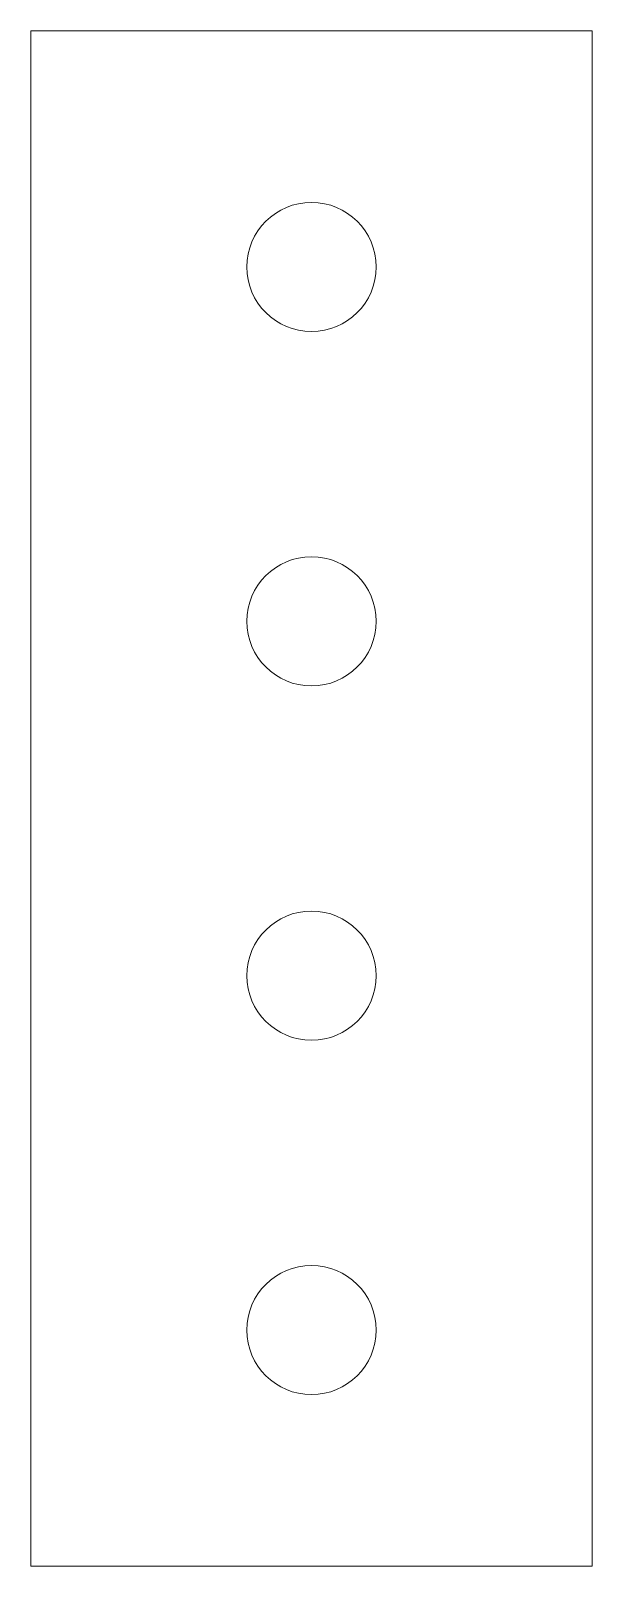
# Model space of a CAD drawing. Header units: inches. Extents: x -1214.3 to -1209.6, y 10692.6 to 10705.6.
import ezdxf

# ---------------------------------------------------------------- set-up
doc = ezdxf.new("R2010")
doc.units = ezdxf.units.IN
doc.header["$MEASUREMENT"] = 0
doc.layers.add('S-FSTN', color=2, linetype='Continuous', lineweight=9)

msp = doc.modelspace()

# ---------------------------------------------------------------- linework, layer by layer
at = {"layer": 'S-FSTN'}
for p, q in [((-1209.588215, 10705.59375), (-1214.338215, 10705.59375)), ((-1214.338215, 10705.59375), (-1214.338215, 10692.59375)), ((-1209.588215, 10692.59375), (-1209.588215, 10705.59375)), ((-1214.338215, 10692.59375), (-1209.588215, 10692.59375))]:
    msp.add_line(p, q, dxfattribs=at)
for centre, start, end in [((-1211.963215, 10703.59375), 0, 180), ((-1211.963215, 10703.59375), 180, 0), ((-1211.963215, 10700.59375), 0, 180), ((-1211.963215, 10700.59375), 180, 0), ((-1211.963215, 10697.59375), 0, 180), ((-1211.963215, 10697.59375), 180, 0), ((-1211.963215, 10694.59375), 0, 180), ((-1211.963215, 10694.59375), 180, 0)]:
    msp.add_arc(centre, 0.546875, start, end, dxfattribs=at)

doc.saveas('drawing.dxf')
